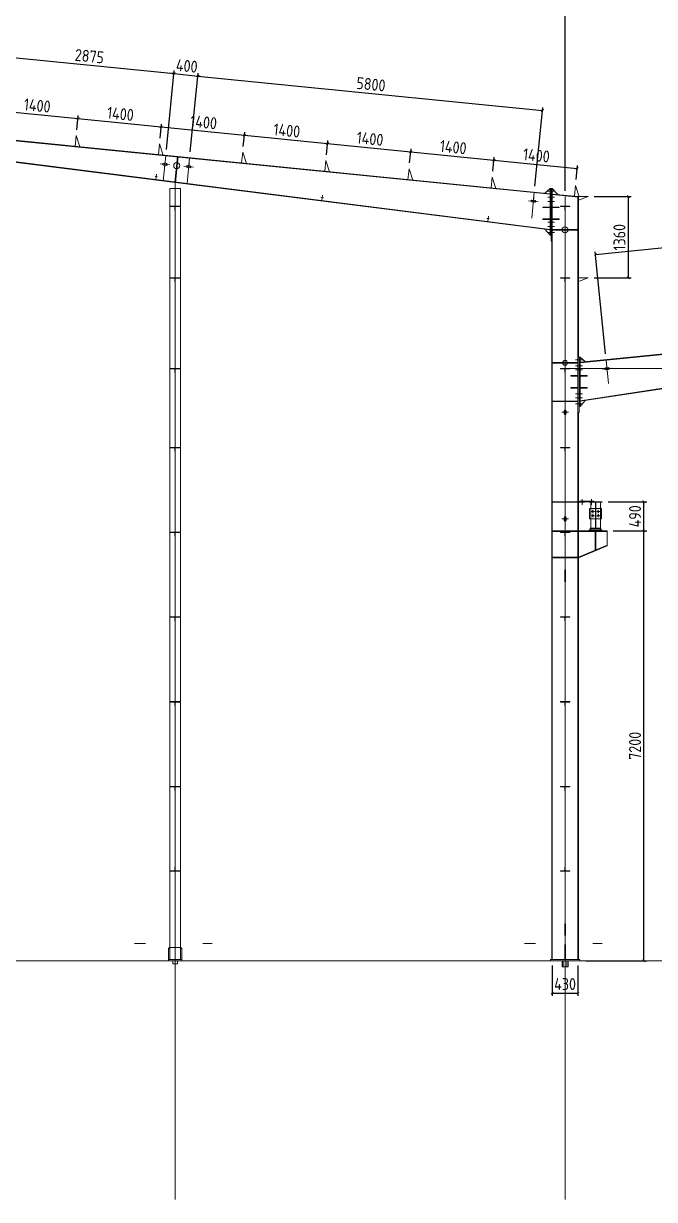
# Model space of a CAD drawing. Extents: x 485428 to 797698, y 56414 to 211814.
# Drawn here: x 633214 to 643778, y 126697 to 146398 of the extents above; entities that cross this region are included whole.
import ezdxf

# ---------------------------------------------------------------- set-up
doc = ezdxf.new("R2010")
doc.units = 0
doc.header["$LTSCALE"] = 1000
doc.header["$MEASUREMENT"] = 0
doc.layers.add('AXIS', color=3, linetype='Continuous')
doc.layers.add('DOTE', color=1, linetype='Continuous')
doc.styles.get("Standard").update_dxf_attribs({"font": 'gbenor.shx', "bigfont": 'gbcbig.shx'})
doc.dimstyles.get("Standard").update_dxf_attribs({"dimscale": 100, "dimtxt": 2, "dimasz": 0.4, "dimexe": 0.5, "dimexo": 1, "dimgap": 0.5, "dimtad": 1, "dimdec": 0, "dimzin": 0, "dimdsep": 46, "dimtxsty": 'Standard', "dimblk": 'ARCHTICK', "dimcen": 0.09, "dimadec": 0, "dimazin": 0, "dimtfac": 1, "dimtdec": 0, "dimtix": 1, "dimtmove": 2, "dimatfit": 3, "dimfxl": 1, "dimtolj": 1, "dimtzin": 0, "dimarcsym": 0})

# ---------------------------------------------------------------- blocks, each defined once
blk = doc.blocks.new('_ArchTick')
at = {"color": 0, "linetype": 'ByBlock', "const_width": 0.4}
blk.add_lwpolyline([(-0.5, -0.5), (0.5, 0.5)], dxfattribs=at)
blk = doc.blocks.new('*D118')
at = {"color": 3, "lineweight": -2}
for p, q in [((632487, 144599), (632487, 146907)), ((632487, 146857), (642282, 146857)), ((642282, 143597), (642282, 146907))]:
    blk.add_line(p, q, dxfattribs=at)
at = {"layer": 'Defpoints', "color": 0}
for p in [(642282, 146857), (632487, 144499), (642282, 143497)]:
    blk.add_point(p, dxfattribs=at)
at = {"color": 3, "lineweight": -2, "xscale": 40, "yscale": 40, "zscale": 40, "rotation": 180}
blk.add_blockref('_ArchTick', (632487, 146857), dxfattribs=at)
at = {"color": 3, "lineweight": -2, "xscale": 40, "yscale": 40, "zscale": 40}
blk.add_blockref('_ArchTick', (642282, 146857), dxfattribs=at)
at = {"color": 0, "lineweight": 15, "insert": (637385, 147007), "char_height": 200, "attachment_point": 5}
blk.add_mtext('\\A1;9795', dxfattribs=at)
blk = doc.blocks.new('*D119')
at = {"color": 3, "lineweight": -2}
for p, q in [((642282, 143597), (642282, 146907)), ((642282, 146857), (647282, 146857)), ((647282, 141938), (647282, 146907))]:
    blk.add_line(p, q, dxfattribs=at)
at = {"layer": 'Defpoints', "color": 0}
for p in [(647282, 146857), (642282, 143497), (647282, 141838)]:
    blk.add_point(p, dxfattribs=at)
at = {"color": 3, "lineweight": -2, "xscale": 40, "yscale": 40, "zscale": 40, "rotation": 180}
blk.add_blockref('_ArchTick', (642282, 146857), dxfattribs=at)
at = {"color": 3, "lineweight": -2, "xscale": 40, "yscale": 40, "zscale": 40}
blk.add_blockref('_ArchTick', (647282, 146857), dxfattribs=at)
at = {"color": 0, "lineweight": 15, "insert": (644782, 147007), "char_height": 200, "attachment_point": 5}
blk.add_mtext('\\A1;5000', dxfattribs=at)
blk = doc.blocks.new('*D147')
at = {"color": 3, "lineweight": -2}
for p, q in [((632714, 144758), (632738, 144993)), ((632733, 144943), (634126, 144804)), ((634107, 144618), (634131, 144854))]:
    blk.add_line(p, q, dxfattribs=at)
at = {"layer": 'Defpoints', "color": 0}
for p in [(634126, 144804), (632704, 144658), (634097, 144519)]:
    blk.add_point(p, dxfattribs=at)
at = {"color": 3, "lineweight": -2, "xscale": 40, "yscale": 40, "zscale": 40}
for p, rotation in [((632733, 144943), 174.2894068624987), ((634126, 144804), 354.2894068624987)]:
    blk.add_blockref('_ArchTick', p, dxfattribs=dict(at, rotation=rotation))
at = {"color": 0, "lineweight": 15, "insert": (633444, 145023), "char_height": 200, "attachment_point": 5, "rotation": 354.2894}
blk.add_mtext('\\A1;1400', dxfattribs=at)
blk = doc.blocks.new('*D148')
at = {"color": 3, "lineweight": -2}
for p, q in [((634107, 144618), (634131, 144854)), ((634126, 144804), (635519, 144665)), ((635500, 144479), (635524, 144714))]:
    blk.add_line(p, q, dxfattribs=at)
at = {"layer": 'Defpoints', "color": 0}
for p in [(635519, 144665), (634097, 144519), (635490, 144380)]:
    blk.add_point(p, dxfattribs=at)
at = {"color": 3, "lineweight": -2, "xscale": 40, "yscale": 40, "zscale": 40}
for p, rotation in [((634126, 144804), 174.2894068624987), ((635519, 144665), 354.2894068624987)]:
    blk.add_blockref('_ArchTick', p, dxfattribs=dict(at, rotation=rotation))
at = {"color": 0, "lineweight": 15, "insert": (634837, 144883), "char_height": 200, "attachment_point": 5, "rotation": 354.2894}
blk.add_mtext('\\A1;1400', dxfattribs=at)
blk = doc.blocks.new('*D149')
at = {"color": 3, "lineweight": -2}
for p, q in [((635500, 144479), (635524, 144714)), ((635519, 144665), (636912, 144525)), ((636893, 144340), (636917, 144575))]:
    blk.add_line(p, q, dxfattribs=at)
at = {"layer": 'Defpoints', "color": 0}
for p in [(636912, 144525), (635490, 144380), (636883, 144240)]:
    blk.add_point(p, dxfattribs=at)
at = {"color": 3, "lineweight": -2, "xscale": 40, "yscale": 40, "zscale": 40}
for p, rotation in [((635519, 144665), 174.2894068624987), ((636912, 144525), 354.2894068624987)]:
    blk.add_blockref('_ArchTick', p, dxfattribs=dict(at, rotation=rotation))
at = {"color": 0, "lineweight": 15, "insert": (636230, 144744), "char_height": 200, "attachment_point": 5, "rotation": 354.2894}
blk.add_mtext('\\A1;1400', dxfattribs=at)
blk = doc.blocks.new('*D150')
at = {"color": 3, "lineweight": -2}
for p, q in [((636893, 144340), (636917, 144575)), ((636912, 144525), (638305, 144386)), ((638286, 144200), (638310, 144436))]:
    blk.add_line(p, q, dxfattribs=at)
at = {"layer": 'Defpoints', "color": 0}
for p in [(636883, 144240), (638305, 144386), (638276, 144101)]:
    blk.add_point(p, dxfattribs=at)
at = {"color": 3, "lineweight": -2, "xscale": 40, "yscale": 40, "zscale": 40}
for p, rotation in [((636912, 144525), 174.2894068624987), ((638305, 144386), 354.2894068624987)]:
    blk.add_blockref('_ArchTick', p, dxfattribs=dict(at, rotation=rotation))
at = {"color": 0, "lineweight": 15, "insert": (637623, 144605), "char_height": 200, "attachment_point": 5, "rotation": 354.2894}
blk.add_mtext('\\A1;1400', dxfattribs=at)
blk = doc.blocks.new('*D151')
at = {"color": 3, "lineweight": -2}
for p, q in [((638286, 144200), (638310, 144436)), ((638305, 144386), (639698, 144247)), ((639679, 144061), (639703, 144296))]:
    blk.add_line(p, q, dxfattribs=at)
at = {"layer": 'Defpoints', "color": 0}
for p in [(639698, 144247), (638276, 144101), (639669, 143962)]:
    blk.add_point(p, dxfattribs=at)
at = {"color": 3, "lineweight": -2, "xscale": 40, "yscale": 40, "zscale": 40}
for p, rotation in [((638305, 144386), 174.2894068624987), ((639698, 144247), 354.2894068624987)]:
    blk.add_blockref('_ArchTick', p, dxfattribs=dict(at, rotation=rotation))
at = {"color": 0, "lineweight": 15, "insert": (639016, 144466), "char_height": 200, "attachment_point": 5, "rotation": 354.2894}
blk.add_mtext('\\A1;1400', dxfattribs=at)
blk = doc.blocks.new('*D152')
at = {"color": 3, "lineweight": -2}
for p, q in [((639679, 144061), (639703, 144296)), ((639698, 144247), (641091, 144107)), ((641072, 143922), (641096, 144157))]:
    blk.add_line(p, q, dxfattribs=at)
at = {"layer": 'Defpoints', "color": 0}
for p in [(641091, 144107), (639669, 143962), (641063, 143822)]:
    blk.add_point(p, dxfattribs=at)
at = {"color": 3, "lineweight": -2, "xscale": 40, "yscale": 40, "zscale": 40}
for p, rotation in [((639698, 144247), 174.2894068624987), ((641091, 144107), 354.2894068624987)]:
    blk.add_blockref('_ArchTick', p, dxfattribs=dict(at, rotation=rotation))
at = {"color": 0, "lineweight": 15, "insert": (640409, 144326), "char_height": 200, "attachment_point": 5, "rotation": 354.2894}
blk.add_mtext('\\A1;1400', dxfattribs=at)
blk = doc.blocks.new('*D153')
at = {"color": 3, "lineweight": -2}
for p, q in [((641072, 143922), (641096, 144157)), ((641091, 144107), (642484, 143968)), ((642466, 143783), (642489, 144018))]:
    blk.add_line(p, q, dxfattribs=at)
at = {"layer": 'Defpoints', "color": 0}
for p in [(641063, 143822), (642484, 143968), (642456, 143683)]:
    blk.add_point(p, dxfattribs=at)
at = {"color": 3, "lineweight": -2, "xscale": 40, "yscale": 40, "zscale": 40}
for p, rotation in [((641091, 144107), 174.2894068624987), ((642484, 143968), 354.2894068624987)]:
    blk.add_blockref('_ArchTick', p, dxfattribs=dict(at, rotation=rotation))
at = {"color": 0, "lineweight": 15, "insert": (641802, 144187), "char_height": 200, "attachment_point": 5, "rotation": 354.2894}
blk.add_mtext('\\A1;1400', dxfattribs=at)
blk = doc.blocks.new('*D169')
at = {"color": 3, "lineweight": -2}
for p, q in [((643087, 137897), (643653, 137897)), ((643603, 130697), (643603, 137897)), ((642627, 130697), (643653, 130697))]:
    blk.add_line(p, q, dxfattribs=at)
at = {"layer": 'Defpoints', "color": 0}
for p in [(642987, 137897), (643603, 137897), (642527, 130697)]:
    blk.add_point(p, dxfattribs=at)
at = {"color": 3, "lineweight": -2, "xscale": 40, "yscale": 40, "zscale": 40}
for p, rotation in [((643603, 137897), 90), ((643603, 130697), 270)]:
    blk.add_blockref('_ArchTick', p, dxfattribs=dict(at, rotation=rotation))
at = {"color": 0, "lineweight": 15, "insert": (643453, 134297), "char_height": 200, "attachment_point": 5, "rotation": 90}
blk.add_mtext('\\A1;7200', dxfattribs=at)
blk = doc.blocks.new('*D170')
at = {"color": 3, "lineweight": -2}
for p, q in [((643002, 138387), (643653, 138387)), ((643603, 137897), (643603, 138387)), ((643087, 137897), (643653, 137897))]:
    blk.add_line(p, q, dxfattribs=at)
at = {"layer": 'Defpoints', "color": 0}
for p in [(642902, 138387), (643603, 138387), (642987, 137897)]:
    blk.add_point(p, dxfattribs=at)
at = {"color": 3, "lineweight": -2, "xscale": 40, "yscale": 40, "zscale": 40}
for p, rotation in [((643603, 138387), 90), ((643603, 137897), 270)]:
    blk.add_blockref('_ArchTick', p, dxfattribs=dict(at, rotation=rotation))
at = {"color": 0, "lineweight": 15, "insert": (643453, 138142), "char_height": 200, "attachment_point": 5, "rotation": 90}
blk.add_mtext('\\A1;490', dxfattribs=at)
blk = doc.blocks.new('*D178')
at = {"color": 3, "lineweight": -2}
for p, q in [((647868, 143030), (642793, 142523)), ((648034, 141373), (647863, 143080)), ((642959, 140865), (642788, 142573))]:
    blk.add_line(p, q, dxfattribs=at)
at = {"layer": 'Defpoints', "color": 0}
for p in [(642793, 142523), (648044, 141273), (642969, 140766)]:
    blk.add_point(p, dxfattribs=at)
at = {"color": 3, "lineweight": -2, "xscale": 40, "yscale": 40, "zscale": 40}
for p, rotation in [((647868, 143030), 5.710593137831088), ((642793, 142523), 185.7105931378311)]:
    blk.add_blockref('_ArchTick', p, dxfattribs=dict(at, rotation=rotation))
at = {"color": 0, "lineweight": 15, "insert": (645316, 142926), "char_height": 200, "attachment_point": 5, "rotation": 5.7106}
blk.add_mtext('\\A1;5100', dxfattribs=at)
blk = doc.blocks.new('*D184')
at = {"color": 3, "lineweight": -2}
for p, q in [((632764, 144753), (632878, 145894)), ((632873, 145844), (635734, 145558)), ((635607, 144288), (635739, 145608))]:
    blk.add_line(p, q, dxfattribs=at)
at = {"layer": 'Defpoints', "color": 0}
for p in [(635734, 145558), (632754, 144653), (635597, 144188)]:
    blk.add_point(p, dxfattribs=at)
at = {"color": 3, "lineweight": -2, "xscale": 40, "yscale": 40, "zscale": 40}
for p, rotation in [((632873, 145844), 174.2894068621163), ((635734, 145558), 354.2894068621163)]:
    blk.add_blockref('_ArchTick', p, dxfattribs=dict(at, rotation=rotation))
at = {"color": 0, "lineweight": 15, "insert": (634318, 145850), "char_height": 200, "attachment_point": 5, "rotation": 354.2894}
blk.add_mtext('\\A1;2875', dxfattribs=at)
blk = doc.blocks.new('*D185')
at = {"color": 3, "lineweight": -2}
for p, q in [((635607, 144288), (635739, 145608)), ((635734, 145558), (635694, 145562)), ((635734, 145558), (636132, 145518)), ((636005, 144248), (636137, 145568)), ((636132, 145518), (636171, 145514))]:
    blk.add_line(p, q, dxfattribs=at)
at = {"layer": 'Defpoints', "color": 0}
for p in [(636132, 145518), (635597, 144188), (635995, 144148)]:
    blk.add_point(p, dxfattribs=at)
at = {"color": 3, "lineweight": -2, "xscale": 40, "yscale": 40, "zscale": 40}
for p, rotation in [((635734, 145558), 354.2894068621163), ((636132, 145518), 174.2894068621163)]:
    blk.add_blockref('_ArchTick', p, dxfattribs=dict(at, rotation=rotation))
at = {"color": 0, "lineweight": 15, "insert": (635948, 145687), "char_height": 200, "attachment_point": 5, "rotation": 354.2894}
blk.add_mtext('\\A1;400', dxfattribs=at)
blk = doc.blocks.new('*D186')
at = {"color": 3, "lineweight": -2}
for p, q in [((636005, 144248), (636137, 145568)), ((636132, 145518), (641903, 144941)), ((641776, 143671), (641908, 144991))]:
    blk.add_line(p, q, dxfattribs=at)
at = {"layer": 'Defpoints', "color": 0}
for p in [(641903, 144941), (635995, 144148), (641766, 143571)]:
    blk.add_point(p, dxfattribs=at)
at = {"color": 3, "lineweight": -2, "xscale": 40, "yscale": 40, "zscale": 40}
for p, rotation in [((636132, 145518), 174.2894068621163), ((641903, 144941), 354.2894068621163)]:
    blk.add_blockref('_ArchTick', p, dxfattribs=dict(at, rotation=rotation))
at = {"color": 0, "lineweight": 15, "insert": (639032, 145379), "char_height": 200, "attachment_point": 5, "rotation": 354.2894}
blk.add_mtext('\\A1;5800', dxfattribs=at)
blk = doc.blocks.new('*D380')
at = {"color": 0, "lineweight": -2}
for p, q in [((642067, 130617), (642067, 130106)), ((642497, 130617), (642497, 130106)), ((642067, 130156), (642497, 130156))]:
    blk.add_line(p, q, dxfattribs=at)
at = {"layer": 'Defpoints', "color": 0}
for p in [(642067, 130717), (642497, 130717), (642497, 130156)]:
    blk.add_point(p, dxfattribs=at)
at = {"color": 0, "lineweight": -2, "xscale": 40, "yscale": 40, "zscale": 40, "rotation": 180}
blk.add_blockref('_ArchTick', (642067, 130156), dxfattribs=at)
at = {"color": 0, "lineweight": -2, "xscale": 40, "yscale": 40, "zscale": 40}
blk.add_blockref('_ArchTick', (642497, 130156), dxfattribs=at)
at = {"color": 0, "lineweight": 15, "insert": (642282, 130306), "char_height": 200, "attachment_point": 5}
blk.add_mtext('\\A1;430', dxfattribs=at)
blk = doc.blocks.new('*D3278')
at = {"color": 3, "lineweight": -2}
for p, q in [((642767, 143497), (643391, 143497)), ((643341, 142137), (643341, 143497)), ((642767, 142137), (643391, 142137))]:
    blk.add_line(p, q, dxfattribs=at)
at = {"layer": 'Defpoints', "color": 0}
for p in [(642667, 143497), (643341, 143497), (642667, 142137)]:
    blk.add_point(p, dxfattribs=at)
at = {"color": 3, "lineweight": -2, "xscale": 40, "yscale": 40, "zscale": 40}
for p, rotation in [((643341, 143497), 90), ((643341, 142137), 270)]:
    blk.add_blockref('_ArchTick', p, dxfattribs=dict(at, rotation=rotation))
at = {"color": 0, "lineweight": 15, "insert": (643191, 142817), "char_height": 200, "attachment_point": 5, "rotation": 90}
blk.add_mtext('\\A1;1360', dxfattribs=at)

msp = doc.modelspace()

# ---------------------------------------------------------------- linework, layer by layer
at = {"lineweight": 15}
for p, q in [((632486.5, 144491), (642031.3, 143536.5)), ((632487.3, 144499), (642031.3, 143544.6)), ((632505.3, 144153.5), (642031.3, 142949.6)), ((632505.3, 144145.4), (642031.3, 142941.6)), ((635501.8, 144046.8), (635661, 144030.8)), ((635555, 144026.4), (635604.8, 144021.4)), ((635558, 144056.2), (635607.7, 144051.2)), ((635586.9, 144093.5), (635575.9, 143984.1)), ((635956, 144016.4), (636005.8, 144011.4)), ((635984.9, 144053.7), (635973.9, 143944.3)), ((635415.9, 143836.1), (635455.6, 143831)), ((635899.8, 144007), (636059, 143991)), ((635953, 143986.6), (636002.8, 143981.6)), ((635662.3, 143635.1), (635842.3, 143635.1)), ((638194.7, 143484.9), (638234.4, 143479.9)), ((641671, 143429.8), (641830.2, 143413.9)), ((641727.2, 143439.3), (641777, 143434.3)), ((641756.1, 143476.6), (641745.1, 143367.2)), ((642067.3, 143541), (642507.3, 143497)), ((642067.3, 143532.9), (642507.3, 143488.9)), ((641724.2, 143409.4), (641774, 143404.5)), ((640973.6, 143133.7), (641013.3, 143128.7)), ((647244.5, 141193.2), (642533.3, 140722.1)), ((647245.5, 141183.2), (642533.3, 140712)), ((647282.8, 140805), (642531.8, 140078.7)), ((647284.3, 140795.2), (642533.3, 140068.8)), ((642978.3, 140671.1), (642989.2, 140561.6)), ((642362.3, 140617), (666136.5, 140617)), ((643063.3, 140624.3), (642904.1, 140608.4)), ((643007.1, 140633.8), (642957.4, 140628.8)), ((643010.1, 140603.9), (642960.4, 140598.9)), ((642337.3, 139885.7), (642227.3, 139885.7)), ((642267.3, 139885.7), (642267.3, 139910.7)), ((642267.3, 139860.7), (642267.3, 139885.7)), ((642282.3, 139965.7), (642282.3, 139805.7)), ((642297.3, 139910.7), (642297.3, 139860.7)), ((642067.3, 138387), (642507.3, 138387)), ((642067.3, 138377), (642507.3, 138377)), ((642507.3, 138387), (642607.3, 138387)), ((642607.3, 138377), (642507.3, 138377)), ((642762.3, 138397), (642527.3, 138397)), ((642527.3, 138397), (642527.3, 138387)), ((642527.3, 138387), (642757.3, 138387)), ((642567.3, 138431), (642567.3, 138337)), ((642607.3, 138387), (642607.3, 138377)), ((642682.3, 138377), (642682.3, 138387)), ((642682.3, 138387), (642792.3, 138387)), ((642902.3, 138377), (642682.3, 138377)), ((642712.3, 138382), (642712.3, 137917)), ((642712.3, 138382), (642872.3, 138382)), ((642722.3, 138431), (642722.3, 138337)), ((642722.3, 138387), (642722.3, 138397)), ((642762.3, 138387), (642762.3, 138397)), ((642789.3, 137945), (642789.3, 138377)), ((642792.3, 138387), (642902.3, 138387)), ((642795.3, 137945), (642795.3, 138377)), ((642872.3, 137917), (642872.3, 138382)), ((642902.3, 138387), (642902.3, 138377)), ((642267.3, 138097), (642267.3, 138122)), ((642282.3, 138177), (642282.3, 138017)), ((642297.3, 138122), (642297.3, 138072)), ((642892.3, 138272), (642692.3, 138272)), ((642692.3, 138272), (642692.3, 138102)), ((642892.3, 138102), (642692.3, 138102)), ((642773.2, 138222), (642721.2, 138222)), ((642773.2, 138152), (642721.2, 138152)), ((642747.2, 138196), (642747.2, 138248)), ((642747.2, 138126), (642747.2, 138178)), ((642863.2, 138152), (642811.2, 138152)), ((642863.3, 138222), (642811.3, 138222)), ((642837.2, 138126), (642837.2, 138178)), ((642837.3, 138196), (642837.3, 138248)), ((642892.3, 138272), (642892.3, 138102)), ((642337.3, 138097), (642227.3, 138097)), ((642267.3, 138072), (642267.3, 138097)), ((642897.3, 137917), (642687.3, 137917)), ((642687.3, 137897), (642687.3, 137917)), ((642882.3, 137945), (642702.3, 137945)), ((642702.3, 137945), (642702.3, 137937)), ((642872.3, 137937), (642702.3, 137937)), ((642712.3, 137917), (642872.3, 137917)), ((642792.3, 137937), (642882.3, 137937)), ((642882.3, 137937), (642882.3, 137945)), ((642897.3, 137897), (642897.3, 137917)), ((642507.3, 137897), (642067.3, 137897)), ((642067.3, 137897), (642497.3, 137897)), ((642067.3, 137887), (642497.3, 137887)), ((642507.3, 137897), (642987.3, 137897)), ((642507.3, 137887), (642987.3, 137887)), ((642787.3, 137887), (642787.3, 137574.5)), ((642797.3, 137887), (642797.3, 137578.6)), ((642987.3, 137897), (642987.3, 137647)), ((642987.3, 137657.8), (642507.3, 137457.8)), ((642987.3, 137647), (642507.3, 137447)), ((642067.3, 137457), (642497.3, 137457)), ((642067.3, 137447), (642497.3, 137447)), ((635071.9, 130987.3), (635255.8, 130987.3)), ((636217.9, 130987.3), (636370.8, 130987.3)), ((641601.9, 130987.3), (641785.8, 130987.3)), ((642747.9, 130987.3), (642900.8, 130987.3)), ((666282.3, 130697), (622692.3, 130697)), ((642232.3, 130697), (642332.3, 130697))]:
    msp.add_line(p, q, dxfattribs=at)
at = {"color": 2, "lineweight": 15}
for p, q in [((634079.4, 144339.8), (634097.3, 144518.9)), ((634079.4, 144339.8), (634097.3, 144518.9)), ((634097.3, 144518.9), (634159, 144331.8)), ((635472.4, 144200.4), (635490.3, 144379.6)), ((635472.4, 144200.4), (635490.3, 144379.6)), ((635490.3, 144379.6), (635552, 144192.5)), ((636865.5, 144061.1), (636883.4, 144240.3)), ((636865.5, 144061.1), (636883.4, 144240.3)), ((636883.4, 144240.3), (636945.1, 144053.2)), ((635747.3, 143735.6), (635790.6, 144168.6)), ((635757.3, 143734.6), (635800.6, 144167.6)), ((638258.5, 143921.8), (638276.4, 144100.9)), ((638258.5, 143921.8), (638276.4, 144100.9)), ((638276.4, 144100.9), (638338.1, 143913.9)), ((635430.8, 143783.8), (635439.7, 143873.4)), ((639651.6, 143782.5), (639669.5, 143961.6)), ((639651.6, 143782.5), (639669.5, 143961.6)), ((639669.5, 143961.6), (639731.2, 143774.6)), ((641044.6, 143643.2), (641062.5, 143822.3)), ((641044.6, 143643.2), (641062.5, 143822.3)), ((641062.5, 143822.3), (641124.2, 143635.3)), ((635752.3, 143735.1), (635752.3, 143635.1)), ((642031.3, 143633), (641943.4, 143553.4)), ((642031.3, 143633), (642031.3, 142853)), ((642047.3, 143633), (642031.3, 143633)), ((642047.3, 143633), (642067.3, 143633)), ((642049.3, 143633), (642049.3, 142753)), ((642067.3, 143633), (642067.3, 142753)), ((642067.3, 143633), (642158.9, 143531.8)), ((642437.7, 143503.9), (642455.6, 143683)), ((642437.7, 143503.9), (642455.6, 143683)), ((642437.7, 143503.9), (642455.6, 143683)), ((642455.6, 143683), (642517.3, 143496)), ((638209.6, 143432.6), (638218.6, 143522.2)), ((641991.3, 143588), (642107.3, 143588)), ((641991.3, 143488), (642107.3, 143488)), ((642507.3, 143497), (642667.3, 143497)), ((642667.3, 143497), (642507.3, 143437)), ((635672.3, 143331), (635672.3, 143337)), ((635672.3, 143337), (635752.3, 143337)), ((635832.3, 143331), (635672.3, 143331)), ((635749.3, 143271), (635749.3, 143331)), ((635749.3, 143331), (635755.3, 143331)), ((635752.3, 143271), (635749.3, 143271)), ((635752.3, 143337), (635832.3, 143337)), ((635755.3, 143271), (635752.3, 143271)), ((635755.3, 143331), (635755.3, 143271)), ((635832.3, 143337), (635832.3, 143331)), ((641909.3, 143313), (641909.3, 143323)), ((641909.3, 143323), (642029.3, 143323)), ((641909.3, 143313), (642029.3, 143313)), ((641991.3, 143418), (642107.3, 143418)), ((642185.3, 143323), (642065.3, 143323)), ((642185.3, 143313), (642065.3, 143313)), ((642185.3, 143313), (642185.3, 143323)), ((642202.3, 143331), (642202.3, 143337)), ((642202.3, 143337), (642282.3, 143337)), ((642362.3, 143331), (642202.3, 143331)), ((642279.3, 143271), (642279.3, 143331)), ((642279.3, 143331), (642285.3, 143331)), ((642282.3, 143271), (642279.3, 143271)), ((642282.3, 143337), (642362.3, 143337)), ((642282.3, 143337), (642362.3, 143337)), ((642285.3, 143271), (642282.3, 143271)), ((642285.3, 143331), (642285.3, 143271)), ((642362.3, 143337), (642362.3, 143331)), ((640988.5, 143081.4), (640997.4, 143171)), ((641909.3, 143113), (641909.3, 143123)), ((641909.3, 143123), (642029.3, 143123)), ((641909.3, 143113), (642029.3, 143113)), ((641991.3, 143068), (642107.3, 143068)), ((642185.3, 143123), (642065.3, 143123)), ((642185.3, 143113), (642065.3, 143113)), ((642185.3, 143113), (642185.3, 143123)), ((641943.4, 142952.7), (642031.3, 142853)), ((641991.3, 142998), (642107.3, 142998)), ((641991.3, 142898), (642107.3, 142898)), ((642031.3, 142853), (642049.3, 142853)), ((642067.3, 142945), (642497.3, 142945)), ((642067.3, 142937), (642497.3, 142937)), ((642067.3, 142753), (642049.3, 142753)), ((635672.3, 142131), (635672.3, 142137)), ((635672.3, 142137), (635752.3, 142137)), ((635832.3, 142131), (635672.3, 142131)), ((635749.3, 142071), (635749.3, 142131)), ((635749.3, 142131), (635755.3, 142131)), ((635752.3, 142071), (635749.3, 142071)), ((635752.3, 142137), (635832.3, 142137)), ((635755.3, 142071), (635752.3, 142071)), ((635755.3, 142131), (635755.3, 142071)), ((635832.3, 142137), (635832.3, 142131)), ((642202.3, 142131), (642202.3, 142137)), ((642202.3, 142137), (642282.3, 142137)), ((642362.3, 142131), (642202.3, 142131)), ((642279.3, 142071), (642279.3, 142131)), ((642279.3, 142131), (642285.3, 142131)), ((642282.3, 142071), (642279.3, 142071)), ((642282.3, 142137), (642362.3, 142137)), ((642285.3, 142071), (642282.3, 142071)), ((642285.3, 142131), (642285.3, 142071)), ((642362.3, 142137), (642362.3, 142131)), ((642507.3, 142137), (642667.3, 142137)), ((642507.3, 142137), (642667.3, 142137)), ((642667.3, 142137), (642507.3, 142077)), ((642497.3, 140718.5), (642057.3, 140718.5)), ((642497.3, 140708.4), (642057.3, 140708.4)), ((642457.3, 140765.5), (642573.3, 140765.5)), ((642457.3, 140665.5), (642573.3, 140665.5)), ((642517.3, 140810.5), (642497.3, 140810.5)), ((642497.3, 140810.5), (642497.3, 139880.5)), ((642515.3, 140810.5), (642515.3, 139880.5)), ((642517.3, 140810.5), (642533.3, 140810.5)), ((642533.3, 140810.5), (642533.3, 139980.5)), ((642533.3, 140810.5), (642621.3, 140730.9)), ((635672.3, 140611), (635672.3, 140617)), ((635672.3, 140617), (635752.3, 140617)), ((635832.3, 140611), (635672.3, 140611)), ((635749.3, 140551), (635749.3, 140611)), ((635749.3, 140611), (635755.3, 140611)), ((635752.3, 140551), (635749.3, 140551)), ((635752.3, 140617), (635832.3, 140617)), ((635752.3, 140617), (635832.3, 140617)), ((635755.3, 140551), (635752.3, 140551)), ((635755.3, 140611), (635755.3, 140551)), ((635832.3, 140617), (635832.3, 140611)), ((642202.3, 140611), (642202.3, 140617)), ((642202.3, 140617), (642282.3, 140617)), ((642362.3, 140611), (642202.3, 140611)), ((642279.3, 140551), (642279.3, 140611)), ((642279.3, 140611), (642285.3, 140611)), ((642282.3, 140551), (642279.3, 140551)), ((642282.3, 140617), (642362.3, 140617)), ((642282.3, 140617), (642362.3, 140617)), ((642285.3, 140551), (642282.3, 140551)), ((642285.3, 140611), (642285.3, 140551)), ((642362.3, 140617), (642362.3, 140611)), ((642377.3, 140490.5), (642377.3, 140500.5)), ((642377.3, 140500.5), (642497.3, 140500.5)), ((642377.3, 140490.5), (642377.3, 140500.5)), ((642377.3, 140500.5), (642497.3, 140500.5)), ((642377.3, 140490.5), (642497.3, 140490.5)), ((642377.3, 140490.5), (642497.3, 140490.5)), ((642457.3, 140595.5), (642573.3, 140595.5)), ((642653.3, 140500.5), (642533.3, 140500.5)), ((642653.3, 140500.5), (642533.3, 140500.5)), ((642653.3, 140490.5), (642533.3, 140490.5)), ((642653.3, 140490.5), (642533.3, 140490.5)), ((642653.3, 140490.5), (642653.3, 140500.5)), ((642653.3, 140490.5), (642653.3, 140500.5)), ((642377.3, 140290.5), (642377.3, 140300.5)), ((642377.3, 140300.5), (642497.3, 140300.5)), ((642377.3, 140290.5), (642377.3, 140300.5)), ((642377.3, 140300.5), (642497.3, 140300.5)), ((642377.3, 140290.5), (642497.3, 140290.5)), ((642377.3, 140290.5), (642497.3, 140290.5)), ((642653.3, 140300.5), (642533.3, 140300.5)), ((642653.3, 140300.5), (642533.3, 140300.5)), ((642653.3, 140290.5), (642533.3, 140290.5)), ((642653.3, 140290.5), (642533.3, 140290.5)), ((642653.3, 140290.5), (642653.3, 140300.5)), ((642653.3, 140290.5), (642653.3, 140300.5)), ((642497.3, 140073.2), (642057.3, 140073.2)), ((642457.3, 140195.5), (642573.3, 140195.5)), ((642457.3, 140125.5), (642573.3, 140125.5)), ((642533.3, 139980.5), (642620.7, 140082.2)), ((642497.3, 140063.1), (642057.3, 140063.1)), ((642457.3, 140025.5), (642573.3, 140025.5)), ((642497.3, 139880.5), (642515.3, 139880.5)), ((642533.3, 139980.5), (642515.3, 139980.5)), ((635672.3, 139291), (635672.3, 139297)), ((635672.3, 139297), (635752.3, 139297)), ((635832.3, 139291), (635672.3, 139291)), ((635749.3, 139231), (635749.3, 139291)), ((635749.3, 139291), (635755.3, 139291)), ((635752.3, 139297), (635832.3, 139297)), ((635755.3, 139291), (635755.3, 139231)), ((635832.3, 139297), (635832.3, 139291)), ((642202.3, 139291), (642202.3, 139297)), ((642202.3, 139297), (642282.3, 139297)), ((642362.3, 139291), (642202.3, 139291)), ((642279.3, 139231), (642279.3, 139291)), ((642279.3, 139291), (642285.3, 139291)), ((642282.3, 139297), (642362.3, 139297)), ((642285.3, 139291), (642285.3, 139231)), ((642362.3, 139297), (642362.3, 139291)), ((635752.3, 139231), (635749.3, 139231)), ((635755.3, 139231), (635752.3, 139231)), ((642282.3, 139231), (642279.3, 139231)), ((642285.3, 139231), (642282.3, 139231)), ((635672.3, 137871), (635672.3, 137877)), ((635672.3, 137877), (635752.3, 137877)), ((635832.3, 137871), (635672.3, 137871)), ((635749.3, 137811), (635749.3, 137871)), ((635749.3, 137871), (635755.3, 137871)), ((635752.3, 137811), (635749.3, 137811)), ((635752.3, 137877), (635832.3, 137877)), ((635755.3, 137811), (635752.3, 137811)), ((635755.3, 137871), (635755.3, 137811)), ((635832.3, 137877), (635832.3, 137871)), ((642202.3, 137871), (642202.3, 137877)), ((642202.3, 137877), (642282.3, 137877)), ((642362.3, 137871), (642202.3, 137871)), ((642279.3, 137811), (642279.3, 137871)), ((642279.3, 137871), (642285.3, 137871)), ((642282.3, 137811), (642279.3, 137811)), ((642282.3, 137877), (642362.3, 137877)), ((642285.3, 137811), (642282.3, 137811)), ((642285.3, 137871), (642285.3, 137811)), ((642362.3, 137877), (642362.3, 137871)), ((642278.3, 137047), (642278.3, 137247)), ((642278.3, 137247), (642286.3, 137247)), ((642286.3, 137047), (642286.3, 137247)), ((642286.3, 137047), (642278.3, 137047)), ((635672.3, 136451), (635672.3, 136457)), ((635672.3, 136457), (635752.3, 136457)), ((635832.3, 136451), (635672.3, 136451)), ((635749.3, 136391), (635749.3, 136451)), ((635749.3, 136451), (635755.3, 136451)), ((635752.3, 136391), (635749.3, 136391)), ((635752.3, 136457), (635832.3, 136457)), ((635755.3, 136391), (635752.3, 136391)), ((635755.3, 136451), (635755.3, 136391)), ((635832.3, 136457), (635832.3, 136451)), ((642202.3, 136451), (642202.3, 136457)), ((642202.3, 136457), (642282.3, 136457)), ((642362.3, 136451), (642202.3, 136451)), ((642279.3, 136391), (642279.3, 136451)), ((642279.3, 136451), (642285.3, 136451)), ((642282.3, 136391), (642279.3, 136391)), ((642282.3, 136457), (642362.3, 136457)), ((642285.3, 136391), (642282.3, 136391)), ((642285.3, 136451), (642285.3, 136391)), ((642362.3, 136457), (642362.3, 136451)), ((635672.3, 135031), (635672.3, 135037)), ((635672.3, 135037), (635752.3, 135037)), ((635832.3, 135031), (635672.3, 135031)), ((635749.3, 134971), (635749.3, 135031)), ((635749.3, 135031), (635755.3, 135031)), ((635752.3, 134971), (635749.3, 134971)), ((635752.3, 135037), (635832.3, 135037)), ((635755.3, 134971), (635752.3, 134971)), ((635755.3, 135031), (635755.3, 134971)), ((635832.3, 135037), (635832.3, 135031)), ((642202.3, 135031), (642202.3, 135037)), ((642202.3, 135037), (642282.3, 135037)), ((642362.3, 135031), (642202.3, 135031)), ((642279.3, 134971), (642279.3, 135031)), ((642279.3, 135031), (642285.3, 135031)), ((642282.3, 134971), (642279.3, 134971)), ((642282.3, 135037), (642362.3, 135037)), ((642285.3, 134971), (642282.3, 134971)), ((642285.3, 135031), (642285.3, 134971)), ((642362.3, 135037), (642362.3, 135031)), ((635672.3, 133611), (635672.3, 133617)), ((635672.3, 133617), (635752.3, 133617)), ((635832.3, 133611), (635672.3, 133611)), ((635749.3, 133551), (635749.3, 133611)), ((635749.3, 133611), (635755.3, 133611)), ((635752.3, 133617), (635832.3, 133617)), ((635755.3, 133611), (635755.3, 133551)), ((635832.3, 133617), (635832.3, 133611)), ((642202.3, 133611), (642202.3, 133617)), ((642202.3, 133617), (642282.3, 133617)), ((642362.3, 133611), (642202.3, 133611)), ((642279.3, 133551), (642279.3, 133611)), ((642279.3, 133611), (642285.3, 133611)), ((642282.3, 133617), (642362.3, 133617)), ((642285.3, 133611), (642285.3, 133551)), ((642362.3, 133617), (642362.3, 133611)), ((635752.3, 133551), (635749.3, 133551)), ((635755.3, 133551), (635752.3, 133551)), ((642282.3, 133551), (642279.3, 133551)), ((642285.3, 133551), (642282.3, 133551)), ((635832.3, 132203), (635672.3, 132203)), ((635672.3, 132203), (635672.3, 132197)), ((635672.3, 132197), (635752.3, 132197)), ((635752.3, 132263), (635749.3, 132263)), ((635749.3, 132263), (635749.3, 132203)), ((635749.3, 132203), (635755.3, 132203)), ((635755.3, 132263), (635752.3, 132263)), ((635752.3, 132197), (635832.3, 132197)), ((635755.3, 132203), (635755.3, 132263)), ((635832.3, 132197), (635832.3, 132203)), ((642362.3, 132203), (642202.3, 132203)), ((642202.3, 132203), (642202.3, 132197)), ((642202.3, 132197), (642282.3, 132197)), ((642282.3, 132263), (642279.3, 132263)), ((642279.3, 132263), (642279.3, 132203)), ((642279.3, 132203), (642285.3, 132203)), ((642285.3, 132263), (642282.3, 132263)), ((642282.3, 132197), (642362.3, 132197)), ((642285.3, 132203), (642285.3, 132263)), ((642362.3, 132197), (642362.3, 132203)), ((642278.3, 131117), (642278.3, 131317)), ((642278.3, 131317), (642286.3, 131317)), ((642286.3, 131117), (642286.3, 131317)), ((642286.3, 131117), (642278.3, 131117)), ((635657.3, 130917), (635642.3, 130902)), ((635642.3, 130902), (635642.3, 130717)), ((635752.3, 130917), (635657.3, 130917)), ((635752.3, 130917), (635847.3, 130917)), ((635847.3, 130917), (635862.3, 130902)), ((635862.3, 130902), (635862.3, 130717)), ((642282.3, 130967), (642277.3, 130967)), ((642277.3, 130967), (642277.3, 130717)), ((642282.3, 130967), (642287.3, 130967)), ((642287.3, 130967), (642287.3, 130717)), ((635642.3, 130697), (635642.3, 130717)), ((635642.3, 130717), (635862.3, 130717)), ((635862.3, 130697), (635642.3, 130697)), ((635862.3, 130717), (635862.3, 130697)), ((642037.3, 130697), (642037.3, 130717)), ((642037.3, 130717), (642527.3, 130717)), ((642527.3, 130697), (642037.3, 130697)), ((642527.3, 130717), (642527.3, 130697))]:
    msp.add_line(p, q, dxfattribs=at)
at = {"color": 1, "lineweight": 15}
for p, q in [((635553.3, 143755), (635596.6, 144188)), ((635752.3, 143735.1), (635795.6, 144168.1)), ((635951.3, 143715.2), (635994.6, 144148.2)), ((641722.5, 143138.1), (641765.8, 143571.1)), ((643008.6, 140367.6), (642968.8, 140765.6)), ((642792.3, 138387), (642792.3, 137937)), ((642792.3, 137887), (642792.3, 137576.5)), ((635712.3, 130697), (635712.3, 130647)), ((635712.3, 130647), (635792.3, 130647)), ((635792.3, 130647), (635792.3, 130697)), ((642232.3, 130597), (642232.3, 130697)), ((642252.3, 130597), (642252.3, 130697)), ((642312.3, 130697), (642312.3, 130597)), ((642332.3, 130697), (642332.3, 130597)), ((642332.3, 130597), (642232.3, 130597))]:
    msp.add_line(p, q, dxfattribs=at)
at = {"lineweight": 15}
for centre, radius in [((635780.6, 144017.8), 51.1), ((642282.3, 142941.3), 51.3), ((642282.3, 140713.2), 40.1), ((642747.3, 138222), 11), ((642747.3, 138152), 11), ((642837.3, 138222), 11), ((642837.3, 138152), 11)]:
    msp.add_circle(centre, radius, dxfattribs=at)
for centre, start, end in [((635556.5, 144041.3), 84.28941, 264.28941), ((635606.3, 144036.3), 264.28941, 84.28941), ((635954.5, 144001.5), 84.28941, 264.28941), ((636004.3, 143996.5), 264.28941, 84.28941), ((641725.7, 143424.4), 84.28941, 264.28941), ((641775.5, 143419.4), 264.28941, 84.28941), ((642958.9, 140613.9), 95.71059, 275.71059), ((643008.6, 140618.8), 275.71059, 95.71059), ((642282.3, 139910.7), 0, 180), ((642282.3, 139860.7), 180, 0), ((642282.3, 138122), 0, 180), ((642282.3, 138072), 180, 0)]:
    msp.add_arc(centre, 15, start, end, dxfattribs=at)
at = {"layer": 'AXIS', "lineweight": 15}
for p, q in [((635752.3, 130697), (635752.3, 126697)), ((642282.3, 130697), (642282.3, 126697))]:
    msp.add_line(p, q, dxfattribs=at)
at = {"layer": 'DOTE', "color": 0, "lineweight": 15}
for p, q in [((635662.3, 130717), (635662.3, 143635.1)), ((635842.3, 130717), (635842.3, 143635.1)), ((642067.3, 130717), (642067.3, 143541)), ((642497.3, 130717), (642497.3, 143489.9)), ((642507.3, 140810.5), (642507.3, 143497)), ((642057.3, 130717), (642057.3, 142753)), ((642507.3, 130717), (642507.3, 139880.5))]:
    msp.add_line(p, q, dxfattribs=at)
at = {"layer": 'DOTE', "lineweight": 15}
for p, q in [((635752.3, 130697), (635752.3, 143735.1)), ((642282.3, 130697), (642282.3, 143497))]:
    msp.add_line(p, q, dxfattribs=at)

# ---------------------------------------------------------------- dimensions: what is measured, and where the dimension line sits
at = {"lineweight": 15}
for base, p1, p2, picture, middle in [((642282.3, 146857.4), (632487.3, 144499), (642282.3, 143497), '*D118', (637384.8, 147007.4)), ((647282.3, 146857.4), (642282.3, 143497), (647282.3, 141838.3), '*D119', (644782.3, 147007.4))]:
    dim = msp.add_linear_dim(base=base, p1=p1, p2=p2, dimstyle='Standard', override={"dimclrd": 3, "dimclre": 3}, dxfattribs=at)
    dim.commit()
    dim.dimension.update_dxf_attribs({"geometry": picture, "text_midpoint": middle})
for base, p1, p2, angle, picture, middle in [((635733.6, 145558), (632754, 144653.2), (635596.6, 144188), 174.28941, '*D184', (634318.3, 145850.3)), ((636131.6, 145518.2), (635596.6, 144188), (635994.6, 144148.2), 174.28941, '*D185', (635947.5, 145687.3)), ((641902.8, 144941), (635994.6, 144148.2), (641765.8, 143571.1), 174.28941, '*D186', (639032.2, 145378.9)), ((634125.8, 144803.8), (632704.2, 144658.2), (634097.3, 144518.9), 174.28941, '*D147', (633444.2, 145022.8)), ((635518.8, 144664.5), (634097.3, 144518.9), (635490.3, 144379.6), 174.28941, '*D148', (634837.2, 144883.5)), ((636911.9, 144525.2), (635490.3, 144379.6), (636883.4, 144240.3), 174.28941, '*D149', (636230.3, 144744.1)), ((638304.9, 144385.9), (636883.4, 144240.3), (638276.4, 144100.9), 174.28941, '*D150', (637623.3, 144604.8)), ((639698, 144246.6), (638276.4, 144100.9), (639669.5, 143961.6), 174.28941, '*D151', (639016.4, 144465.5)), ((641091, 144107.3), (639669.5, 143961.6), (641062.5, 143822.3), 174.28941, '*D152', (640409.4, 144326.2)), ((642484.1, 143968), (641062.5, 143822.3), (642455.6, 143683), 174.28941, '*D153', (641802.5, 144186.9)), ((643341, 143497), (642667.3, 142137), (642667.3, 143497), 90, '*D3278', (643191, 142817)), ((642793.1, 142522.9), (648043.5, 141273.1), (642968.8, 140765.6), 5.71059, '*D178', (645315.5, 142925.9)), ((643602.6, 138387), (642987.3, 137897), (642902.3, 138387), 90, '*D170', (643452.6, 138142)), ((643602.6, 137897), (642527.3, 130697), (642987.3, 137897), 90, '*D169', (643452.6, 134297))]:
    dim = msp.add_linear_dim(base=base, p1=p1, p2=p2, angle=angle, dimstyle='Standard', override={"dimclrd": 3, "dimclre": 3}, dxfattribs=at)
    dim.commit()
    dim.dimension.update_dxf_attribs({"geometry": picture, "text_midpoint": middle})
dim = msp.add_linear_dim(base=(642497.3, 130156), p1=(642067.3, 130717), p2=(642497.3, 130717), dimstyle='Standard', dxfattribs=at)
dim.commit()
dim.dimension.update_dxf_attribs({"geometry": '*D380', "text_midpoint": (642282.3, 130306)})

doc.saveas('drawing.dxf')
